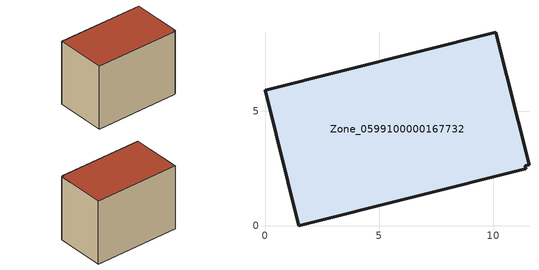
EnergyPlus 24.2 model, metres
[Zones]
Zone_0599100000167732
 floor ground (C_G): 11.57,2.66 11.4,2.62 11.43,2.49 1.48,0 0,5.93 10.12,8.46 z0
 wall outside (C_F): 11.57,2.66 10.12,8.46 0,5.93 1.48,0 11.43,2.49 11.4,2.62 11.57,2.66 z0:7.87
 roof outside (C_R): 11.4,2.62 11.57,2.66 10.12,8.46 0,5.93 1.48,0 11.43,2.49 z7.87
[BUILDING]
Pand.0599100000167732: North Axis=0; Terrain=City; Loads Convergence Tolerance Value=0.04; Temperature Convergence Tolerance Value=0.4; Solar Distribution=FullExterior; Maximum Number of Warmup Days=25; Minimum Number of Warmup Days=1
[Site:Location]
Rotterdam.The.Hague.AP_ZH_NLD Design_Conditions: Latitude=51.96; Longitude=4.45; Time Zone=1; Elevation=-4.5
[SITE:GROUNDTEMPERATURE:BUILDINGSURFACE]
18, 18, 18, 18, 18, 18, 18, 18, 18, 18, 18, 18
[MATERIAL] Thermal Absorptance=0.9; Solar Absorptance=0.7; Visible Absorptance=0.7
Name | Roughness | Thickness | Conductivity | Density | Specific Heat
G.TI.1965-1974 | MediumSmooth | 0.15 | 0.882353 | 540 | 1210
F.TI.1965-1974 | Rough | 0.3 | 0.697674 | 1920 | 840
R.TI.1965-1974 | MediumRough | 0.2 | 0.232558 | 1500 | 1000
[CONSTRUCTION]
C_G: G.TI.1965-1974
C_F: F.TI.1965-1974
C_R: R.TI.1965-1974
[ZONE]
Zone_0599100000167732: Type=1; Multiplier=1; Ceiling Height=Autocalculate; Volume=Autocalculate; Floor Area=autocalculate; Part of Total Floor Area=Yes
[ZONEINFILTRATION:DESIGNFLOWRATE]
Infil_Zone_0599100000167732: Zone or ZoneList or Space or SpaceList=Zone_0599100000167732; Schedule=AlwaysOn; Design Flow Rate Calculation Method=Flow/Area; Flow Rate per Floor Area=0.003; Constant Term Coefficient=1; Temperature Term Coefficient=0; Velocity Term Coefficient=0; Velocity Squared Term Coefficient=0
[HVACTEMPLATE:ZONE:IDEALLOADSAIRSYSTEM]
Zone_0599100000167732: Maximum Heating Supply Air Temperature=50; Minimum Cooling Supply Air Temperature=13; Maximum Heating Supply Air Humidity Ratio=0.0156; Minimum Cooling Supply Air Humidity Ratio=0.0077; Heating Limit=NoLimit; Cooling Limit=NoLimit; Dehumidification Control Type=ConstantSensibleHeatRatio; Cooling Sensible Heat Ratio=0.7; Dehumidification Setpoint=60; Humidification Control Type=None; Humidification Setpoint=30; Outdoor Air Method=None; Outdoor Air Flow Rate per Person=0.00944; Outdoor Air Flow Rate per Zone Floor Area=0; Outdoor Air Flow Rate per Zone=0; Demand Controlled Ventilation Type=None; Outdoor Air Economizer Type=NoEconomizer; Heat Recovery Type=None; Sensible Heat Recovery Effectiveness=0.7; Latent Heat Recovery Effectiveness=0.65
[ZONECONTROL:THERMOSTAT]
ThermostatControl_Zone_0599100000167732: Zone or ZoneList=Zone_0599100000167732; Control Type Schedule=DualSetpointControlType; Control 1=Thermostat_Zone_0599100000167732; Temperature Difference Between Cutout And Setpoint=0
[THERMOSTATSETPOINT:DUALSETPOINT]
Thermostat_Zone_0599100000167732: Heating Setpoint Temperature Schedule=HeatingSetpoint_Zone_0599100000167732; Cooling Setpoint Temperature Schedule=CoolingSetpoint_Zone_0599100000167732
[SCHEDULE:COMPACT]
HeatingSetpoint_Zone_0599100000167732: Through: 12/31, For: AllDays, Until: 24:00, 21
CoolingSetpoint_Zone_0599100000167732: Through: 12/31, For: AllDays, Until: 24:00, 24
DualSetpointControlType: Through: 12/31, For: AllDays, Until: 24:00, 4
AlwaysOn: Through: 12/31, For: AllDays, Until: 24:00, 1
